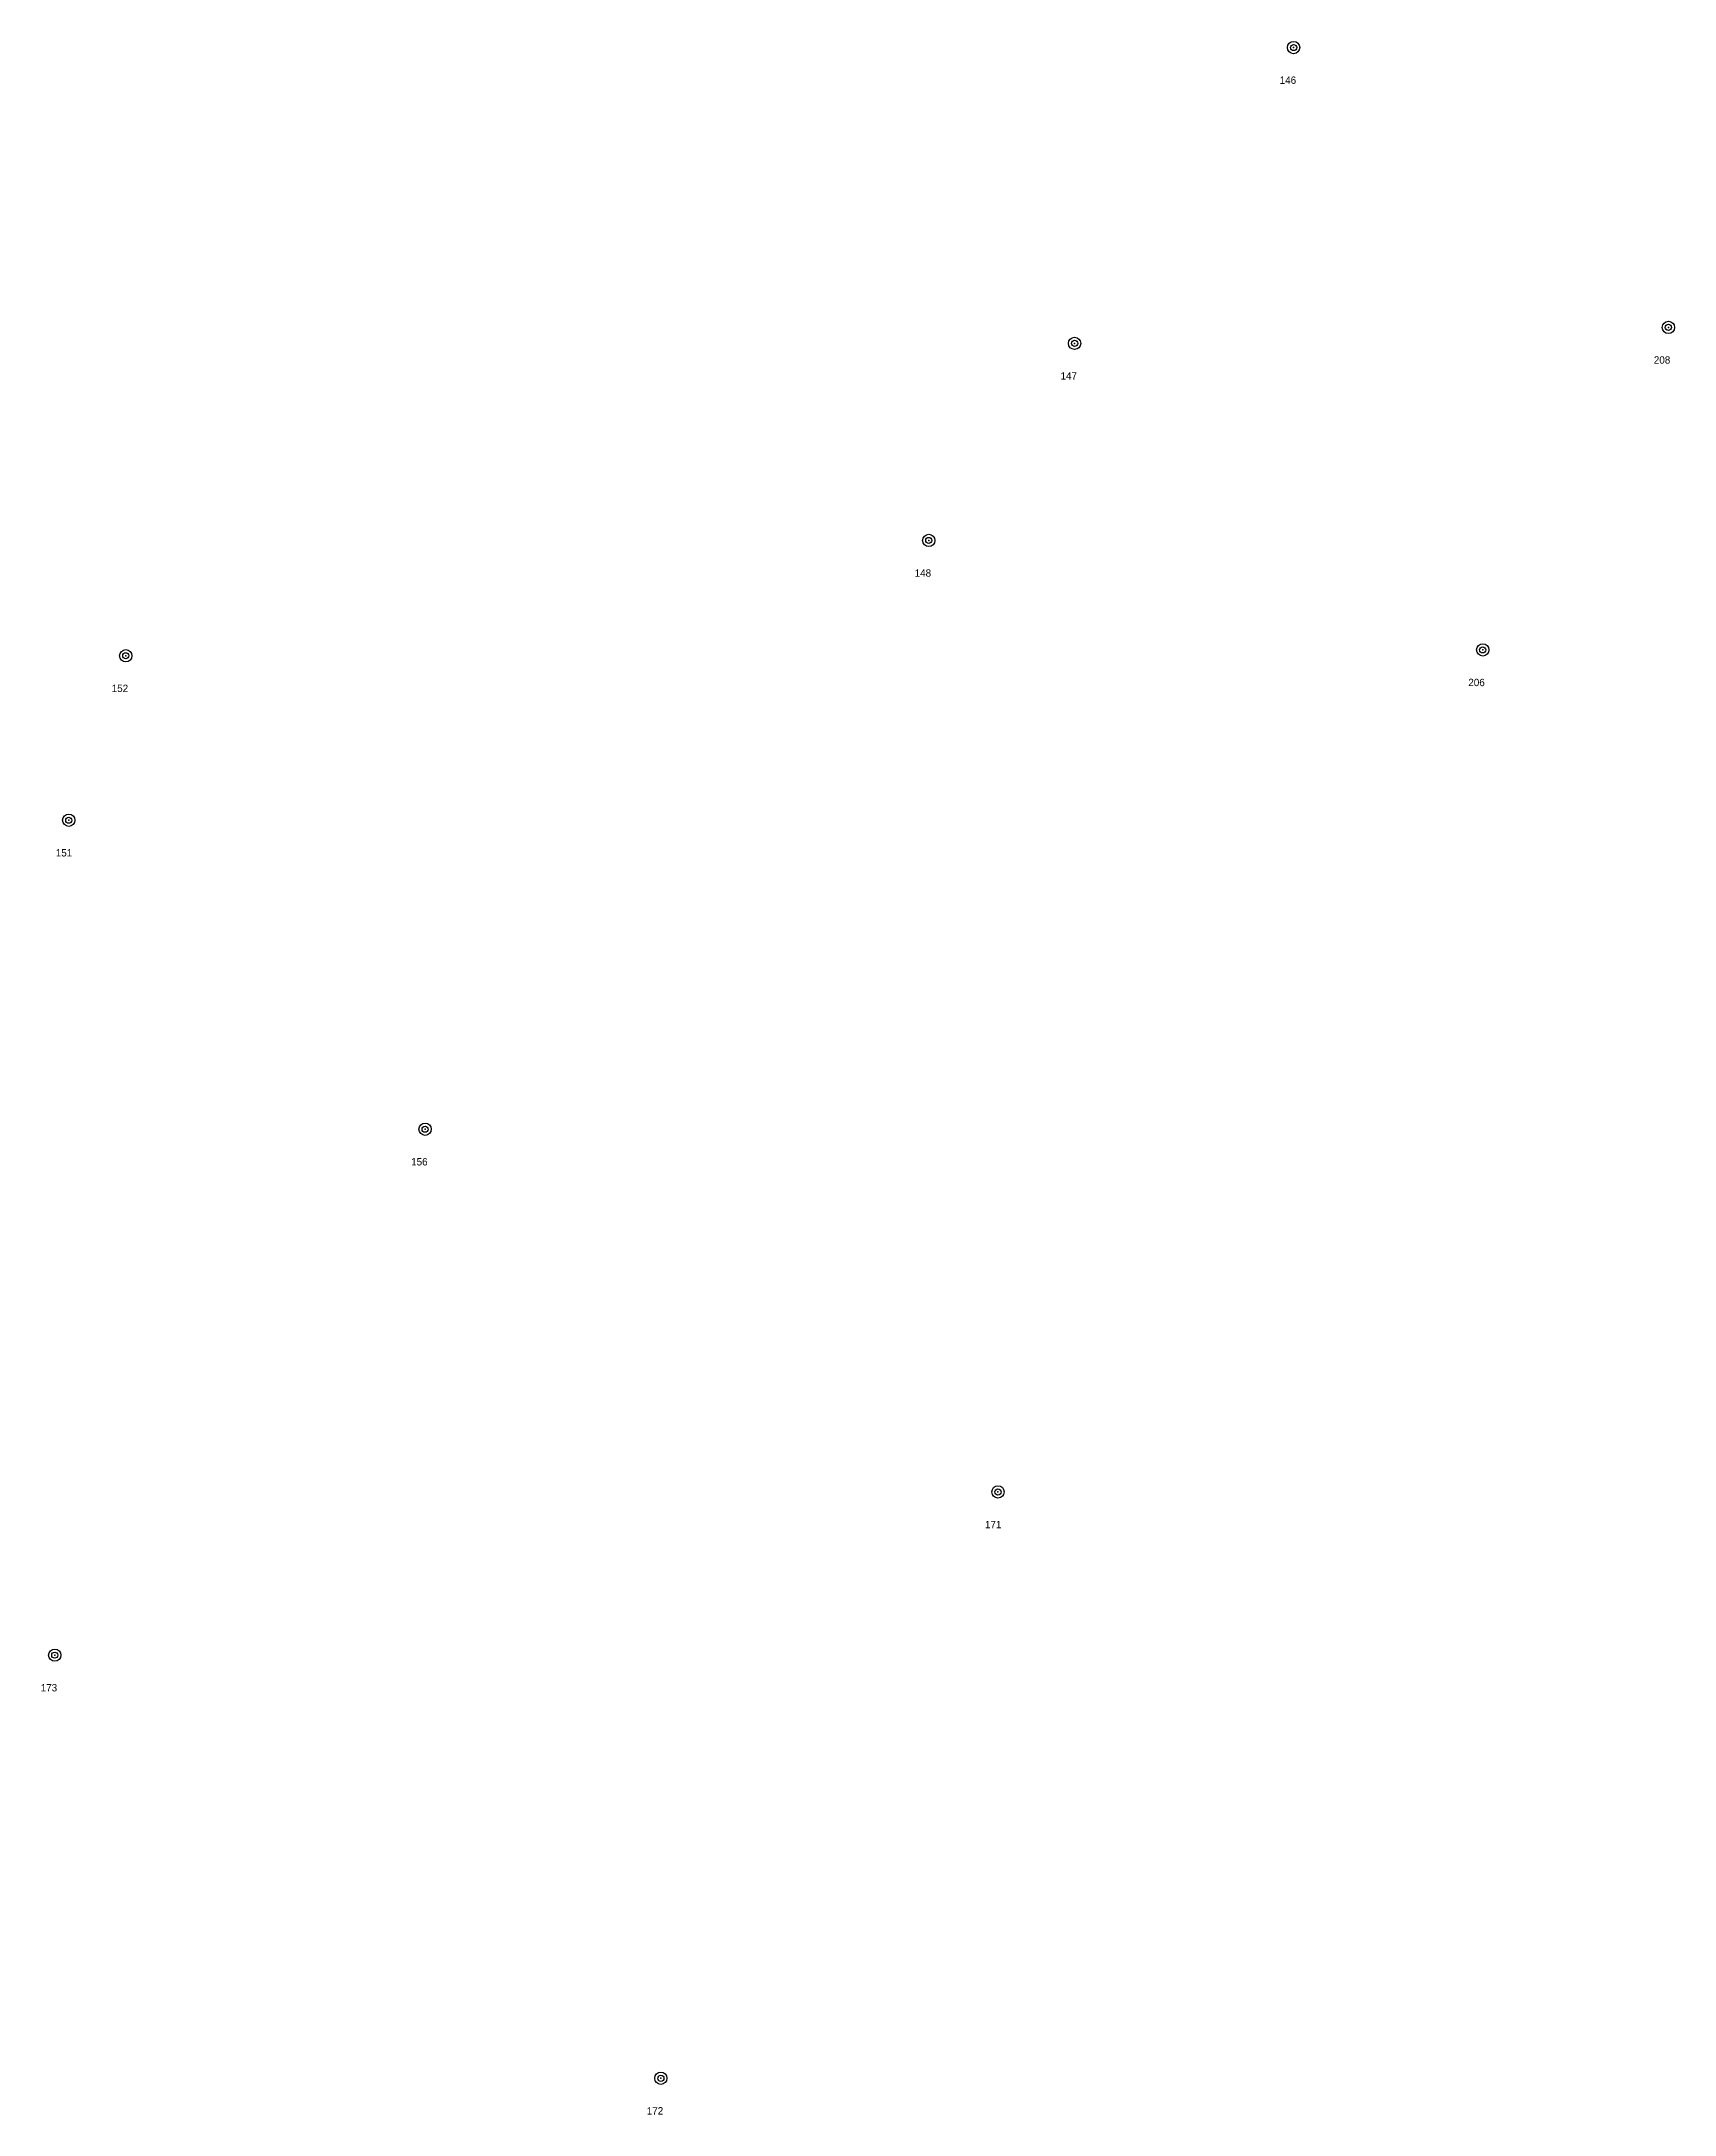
# Model space of a CAD drawing. Extents: x -1 to 151815, y -1 to 243817.
# Drawn here: x 151507.8 to 151574.3, y 243291 to 243375.5 of the extents above; entities that cross this region are included whole.
import ezdxf
from ezdxf.enums import TextEntityAlignment as Align

# ---------------------------------------------------------------- set-up
doc = ezdxf.new("R2010")
doc.units = 0
doc.header["$PDSIZE"] = 0.4
doc.layers.add('C1610_0', color=7, linetype='Continuous')
doc.styles.add('HEBTXT', font='HEBTXT')

# ---------------------------------------------------------------- blocks, each defined once
blk = doc.blocks.new('C1610')
for radius in [1, 0.5]:
    blk.add_circle((0, 0, 1), radius)
at = {"color": 255}
blk.add_point((0, 0), dxfattribs=at)
at = {"style": 'HEBTXT'}
blk.add_attdef('POINT_NAME', text='', height=1.2, dxfattribs=at).set_placement((0, 1.5), align=Align.BOTTOM_CENTER)
blk.add_attdef('MARK_DESC', text='', height=1.2, dxfattribs=at).set_placement((0.03, -1.73), align=Align.TOP_CENTER)
at = {"style": 'HEBTXT', "flags": 1}
for tag, p in [('SOURCE', (0, -7.26)), ('CLASS', (0, -5.76)), ('MARK', (0, -4.26)), ('HEIGHT', (0, -10.26)), ('TOPO', (0, -8.76)), ('COMMENT', (0, -11.76))]:
    blk.add_attdef(tag, text='', height=1, dxfattribs=at).set_placement(p, align=Align.MIDDLE)

msp = doc.modelspace()

# ---------------------------------------------------------------- block references
at = {"layer": 'C1610_0'}
ref = msp.add_blockref('C1610', (151558.78, 243375.22), dxfattribs=dict(at, xscale=0.25, yscale=0.25, zscale=0.25))
ref.add_attrib('POINT_NAME', '146', dxfattribs={"layer": '0', "height": 0.3, "style": 'HEBTXT'}).set_placement((151558.547, 243373.653), align=Align.BOTTOM_CENTER)
ref = msp.add_blockref('C1610', (151574.04, 243363.82), dxfattribs=dict(at, xscale=0.25, yscale=0.25, zscale=0.25))
ref.add_attrib('POINT_NAME', '208', dxfattribs={"layer": '0', "height": 0.3, "style": 'HEBTXT'}).set_placement((151573.783, 243362.253), align=Align.BOTTOM_CENTER)
ref = msp.add_blockref('C1610', (151549.86, 243363.17), dxfattribs=dict(at, xscale=0.25, yscale=0.25, zscale=0.25))
ref.add_attrib('POINT_NAME', '147', dxfattribs={"layer": '0', "height": 0.3, "style": 'HEBTXT'}).set_placement((151549.622, 243361.603), align=Align.BOTTOM_CENTER)
ref = msp.add_blockref('C1610', (151543.92, 243355.14), dxfattribs=dict(at, xscale=0.25, yscale=0.25, zscale=0.25))
ref.add_attrib('POINT_NAME', '148', dxfattribs={"layer": '0', "height": 0.3, "style": 'HEBTXT'}).set_placement((151543.682, 243353.573), align=Align.BOTTOM_CENTER)
ref = msp.add_blockref('C1610', (151511.22, 243350.44), dxfattribs=dict(at, xscale=0.25, yscale=0.25, zscale=0.25))
ref.add_attrib('POINT_NAME', '152', dxfattribs={"layer": '0', "height": 0.3, "style": 'HEBTXT'}).set_placement((151510.982, 243348.873), align=Align.BOTTOM_CENTER)
ref = msp.add_blockref('C1610', (151566.48, 243350.68), dxfattribs=dict(at, xscale=0.25, yscale=0.25, zscale=0.25))
ref.add_attrib('POINT_NAME', '206', dxfattribs={"layer": '0', "height": 0.3, "style": 'HEBTXT'}).set_placement((151566.228, 243349.113), align=Align.BOTTOM_CENTER)
ref = msp.add_blockref('C1610', (151508.9, 243343.74), dxfattribs=dict(at, xscale=0.25, yscale=0.25, zscale=0.25))
ref.add_attrib('POINT_NAME', '151', dxfattribs={"layer": '0', "height": 0.3, "style": 'HEBTXT'}).set_placement((151508.705, 243342.173), align=Align.BOTTOM_CENTER)
ref = msp.add_blockref('C1610', (151523.41, 243331.15), dxfattribs=dict(at, xscale=0.25, yscale=0.25, zscale=0.25))
ref.add_attrib('POINT_NAME', '156', dxfattribs={"layer": '0', "height": 0.3, "style": 'HEBTXT'}).set_placement((151523.177, 243329.583), align=Align.BOTTOM_CENTER)
ref = msp.add_blockref('C1610', (151546.74, 243316.37), dxfattribs=dict(at, xscale=0.25, yscale=0.25, zscale=0.25))
ref.add_attrib('POINT_NAME', '171', dxfattribs={"layer": '0', "height": 0.3, "style": 'HEBTXT'}).set_placement((151546.545, 243314.803), align=Align.BOTTOM_CENTER)
ref = msp.add_blockref('C1610', (151508.33, 243309.72), dxfattribs=dict(at, xscale=0.25, yscale=0.25, zscale=0.25))
ref.add_attrib('POINT_NAME', '173', dxfattribs={"layer": '0', "height": 0.3, "style": 'HEBTXT'}).set_placement((151508.092, 243308.153), align=Align.BOTTOM_CENTER)
ref = msp.add_blockref('C1610', (151533.01, 243292.48), dxfattribs=dict(at, xscale=0.25, yscale=0.25, zscale=0.25))
ref.add_attrib('POINT_NAME', '172', dxfattribs={"layer": '0', "height": 0.3, "style": 'HEBTXT'}).set_placement((151532.772, 243290.913), align=Align.BOTTOM_CENTER)

doc.saveas('drawing.dxf')
